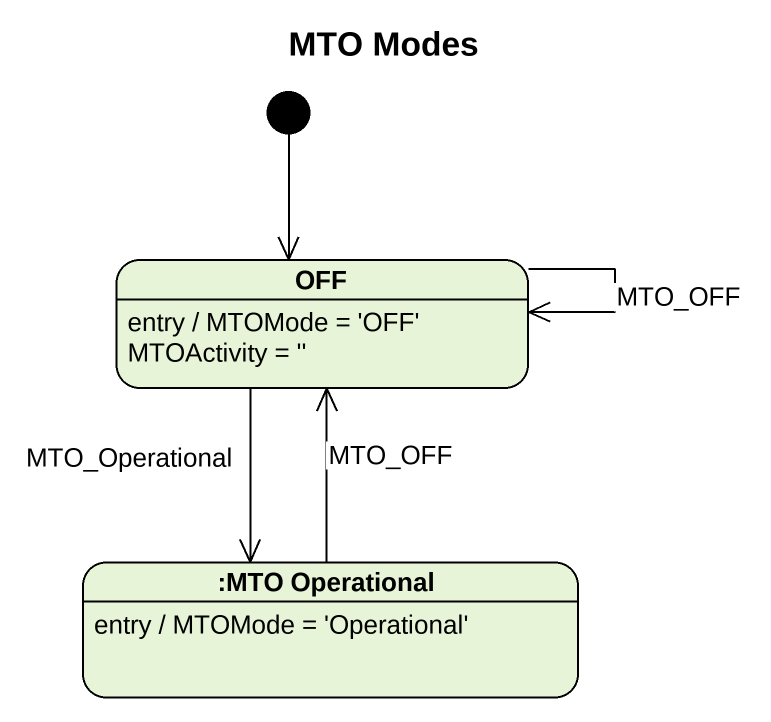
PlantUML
@startuml
title MTO Modes
hide empty description
state OFF
OFF : entry / MTOMode = 'OFF' MTOActivity = ''
state ":MTO Operational" as MTO_Operational
MTO_Operational : entry / MTOMode = 'Operational'
[*] --> OFF
OFF --> OFF : MTO_OFF
OFF --> MTO_Operational : MTO_Operational
MTO_Operational -up-> OFF : MTO_OFF
@enduml
